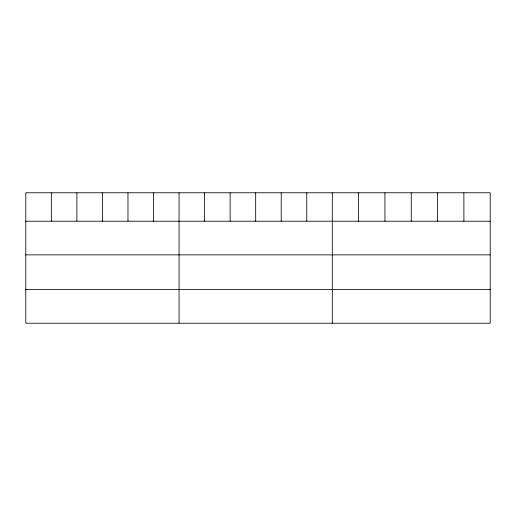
<?xml version="1.0" encoding="UTF-8"?>
<svg xmlns="http://www.w3.org/2000/svg" width="516" height="516" viewBox="0 0 516 516"><rect width="100%" height="100%" fill="white"/><g stroke="black" fill="none" stroke-linecap="round" stroke-linejoin="round"><path stroke-width="0.77" d="M490.2 221.203L490.2 323.229L25.8 323.229L25.8 192.771L490.2 192.771L490.2 221.203L25.8 221.203M25.8 254.872L490.2 254.872M25.8 289.56L490.2 289.56M463.884 192.771L463.884 221.203M437.568 192.771L437.568 221.203M411.252 192.771L411.252 221.203M384.936 192.771L384.936 221.203M358.62 192.771L358.62 221.203M332.304 192.771L332.304 323.229M306.762 192.771L306.762 221.203M281.22 192.771L281.22 221.203M255.678 192.771L255.678 221.203M230.136 192.771L230.136 221.203M204.594 192.771L204.594 221.203M179.052 192.771L179.052 323.229M153.51 192.771L153.51 221.203M127.968 192.771L127.968 221.203M102.426 192.771L102.426 221.203M76.884 192.771L76.884 221.203M51.342 192.771L51.342 221.203"/></g></svg>
